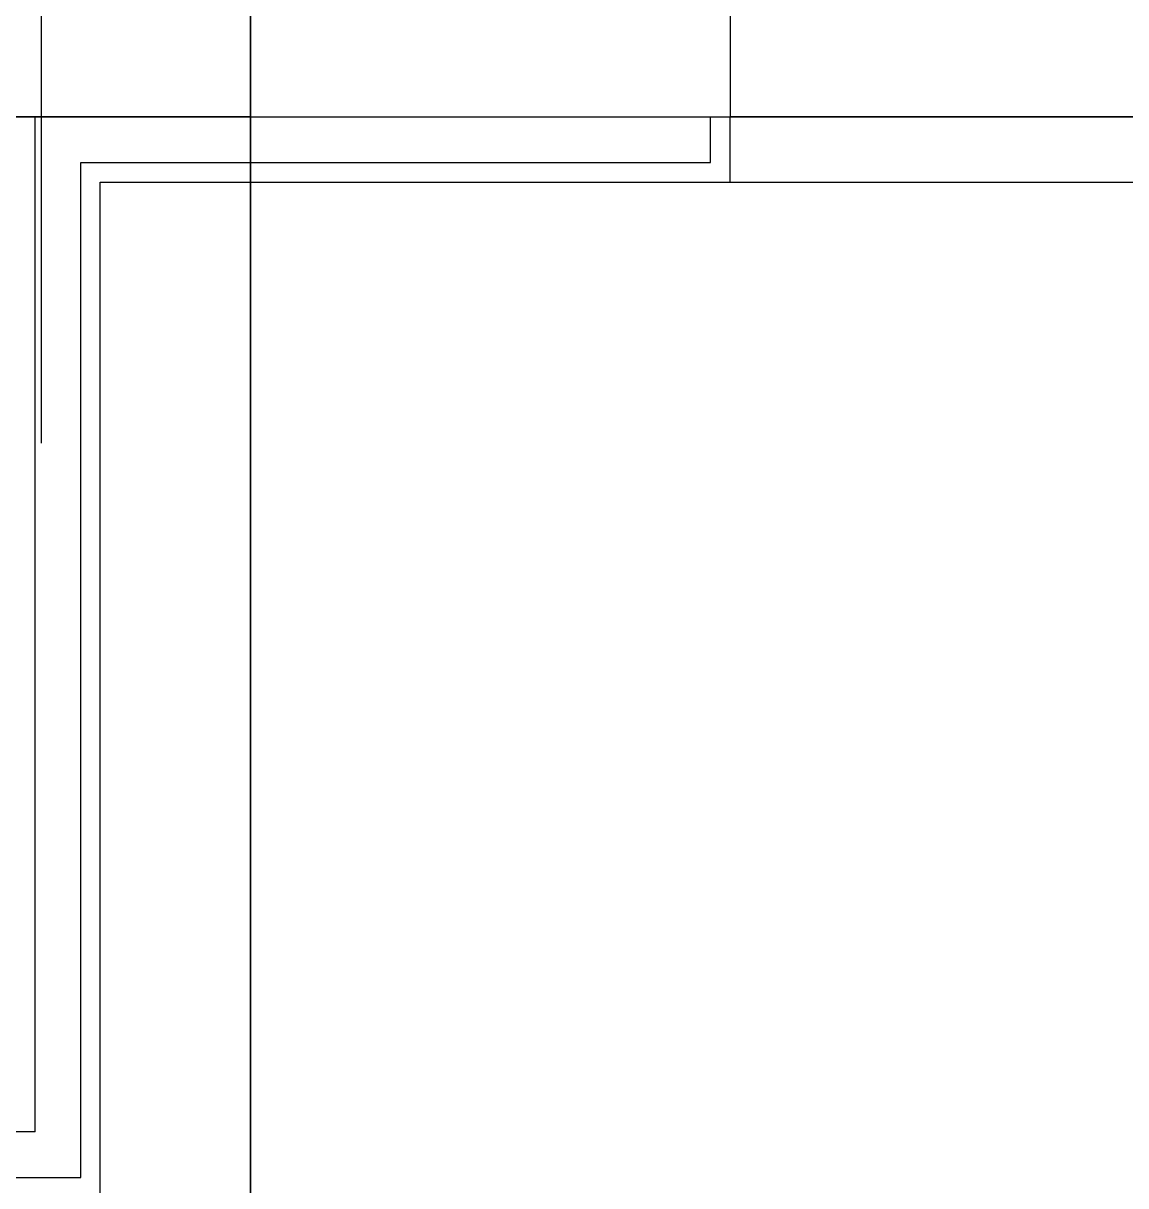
# Model space of a CAD drawing. Header units: millimetres. Extents: x 6886222 to 6919728, y 230959 to 276095.
# Drawn here: x 6906420 to 6908109, y 241217 to 242998 of the extents above; entities that cross this region are included whole.
import ezdxf
from ezdxf.xclip import XClip

# ---------------------------------------------------------------- set-up
doc = ezdxf.new("R2010")
doc.units = ezdxf.units.MM
doc.header["$LTSCALE"] = 100
doc.header["$XCLIPFRAME"] = 2
doc.linetypes.add('U-74D-EX$0$CEN', pattern=[62, 60, -1, 0, -1])
doc.linetypes.add('Udw-301-L-TF$0$CEN', pattern=[62, 60, -1, 0, -1])
for name, color, linetype in [('BP', 7, 'Continuous'), ('ELE8', 8, 'Continuous'), ('U-74D-EX$0$CEN', 1, 'U-74D-EX$0$CEN'), ('U-74D-EX$0$CON', 2, 'Continuous'), ('U-74D-EX$0$발코니 입면선', 4, 'Continuous'), ('Udw-301-L-TF$0$CEN', 1, 'Udw-301-L-TF$0$CEN'), ('Udw-301-L-TF$0$COL', 2, 'Continuous'), ('Udw-301-L-TF$0$S-ELE', 4, 'Continuous'), ('기단부-석재', 6, 'Continuous')]:
    doc.layers.add(name, color=color, linetype=linetype)
for name, color, linetype, plot in [('CUT-LINE', 105, 'Continuous', False), ('Udw-301-L-TF$0$CUT-LINE', 105, 'Continuous', False), ('Udw-301-L-TF$0$MC', 152, 'Continuous', False)]:
    doc.layers.add(name, color=color, linetype=linetype, plot=plot)

# ---------------------------------------------------------------- blocks, each defined once
blk = doc.blocks.new('Udw-301-L-TF$0$S-CEN')
at = {"layer": 'Udw-301-L-TF$0$S-ELE', "color": 8, "linetype": 'Udw-301-L-TF$0$CEN'}
blk.add_line((-1175, 1555), (-145, 1555), dxfattribs=at)
blk = doc.blocks.new('Udw-301-L-TF', base_point=(-290, 0))
at = {"layer": 'Udw-301-L-TF$0$CEN'}
blk.add_line((-145, -5715), (310, -5715), dxfattribs=at)
at = {"layer": 'Udw-301-L-TF$0$COL'}
for p, q in [((-20, -5715), (310, -5715)), ((-20, -7270), (-20, -5715)), ((-20, -7270), (-890, -7270))]:
    blk.add_line(p, q, dxfattribs=at)
at = {"layer": 'Udw-301-L-TF$0$CUT-LINE'}
blk.add_lwpolyline([(-890, -7769.8), (310, -7770.2), (310, 325), (-890, 325)], close=True, dxfattribs=at)
at = {"layer": 'Udw-301-L-TF$0$MC'}
blk.add_line((-10, -6215), (-10, 200), dxfattribs=at)
at = {"layer": 'Udw-301-L-TF$0$S-ELE', "xscale": -1}
blk.add_blockref('Udw-301-L-TF$0$S-CEN', (-290, -7270), dxfattribs=at)
blk = doc.blocks.new('U-74D-EX')
at = {"layer": 'U-74D-EX$0$CEN'}
blk.add_line((-5715, 200), (-5715, -2590), dxfattribs=at)
at = {"layer": 'U-74D-EX$0$CON'}
for p in [(-5715, -125), (-5465, -1190)]:
    blk.add_line(p, (-5715, -1190), dxfattribs=at)
at = {"layer": 'U-74D-EX$0$발코니 입면선'}
blk.add_line((-5715, -1820), (-5715, -1190), dxfattribs=at)
blk = doc.blocks.new('기단부-301-TF')
at = {"layer": 'ELE8'}
blk.add_line((21630, -33690), (22260, -33690), dxfattribs=at)
at = {"layer": '기단부-석재'}
for points in [[(19575, -35145), (19575, -35245), (20665, -35245), (20665, -33690), (21630, -33690), (21630, -33590)], [(19605, -35145), (19605, -35215), (20635, -35215), (20635, -33660), (21600, -33660), (21600, -33590)]]:
    blk.add_lwpolyline(points, dxfattribs=at)

msp = doc.modelspace()

# ---------------------------------------------------------------- block references
at = {"layer": 'BP'}
ref = msp.add_blockref('Udw-301-L-TF', (6906168.1, 248569.4), dxfattribs=at)
XClip(ref).set_block_clipping_path([(310.0000000028, -7769.8021301793), (-889.9999999972, -7770.1978698203), (-889.9999999972, 325.0000000014), (310.0000000028, 325.0000000014)])

# ---------------------------------------------------------------- next in the draw order: block references
ref = msp.add_blockref('U-74D-EX', (6906313.1, 248569.4), dxfattribs=dict(at, rotation=90))
XClip(ref).set_block_clipping_path([(6114.9999999985, -1385.0000000037), (6114.9999999983, -10114.9999999935), (-9310.0000000001, -10114.9999999935), (-9310.0000000001, -455.0000000037), (324.9999999999, -455.0000000037), (325.0000000001, -1385.0000000037)])

# ---------------------------------------------------------------- next in the draw order: linework, layer by layer
at = {"layer": 'CUT-LINE'}
msp.add_lwpolyline([(6907698.1, 254684.4), (6916428.1, 254684.4), (6916428.1, 239259.4), (6906768.1, 239259.4), (6906768.1, 248894.4), (6907698.1, 248894.4), (6907698.1, 254684.4)], dxfattribs=at)
msp.add_lwpolyline([(6906768.1, 240799.6), (6905568.1, 240799.2), (6905568.1, 248894.4), (6906768.1, 248894.4)], close=True, dxfattribs=at)

# ---------------------------------------------------------------- next in the draw order: block references
at = {"layer": '기단부-석재'}
msp.add_blockref('기단부-301-TF', (6885873.1, 276444.4), dxfattribs=at)

doc.saveas('drawing.dxf')
